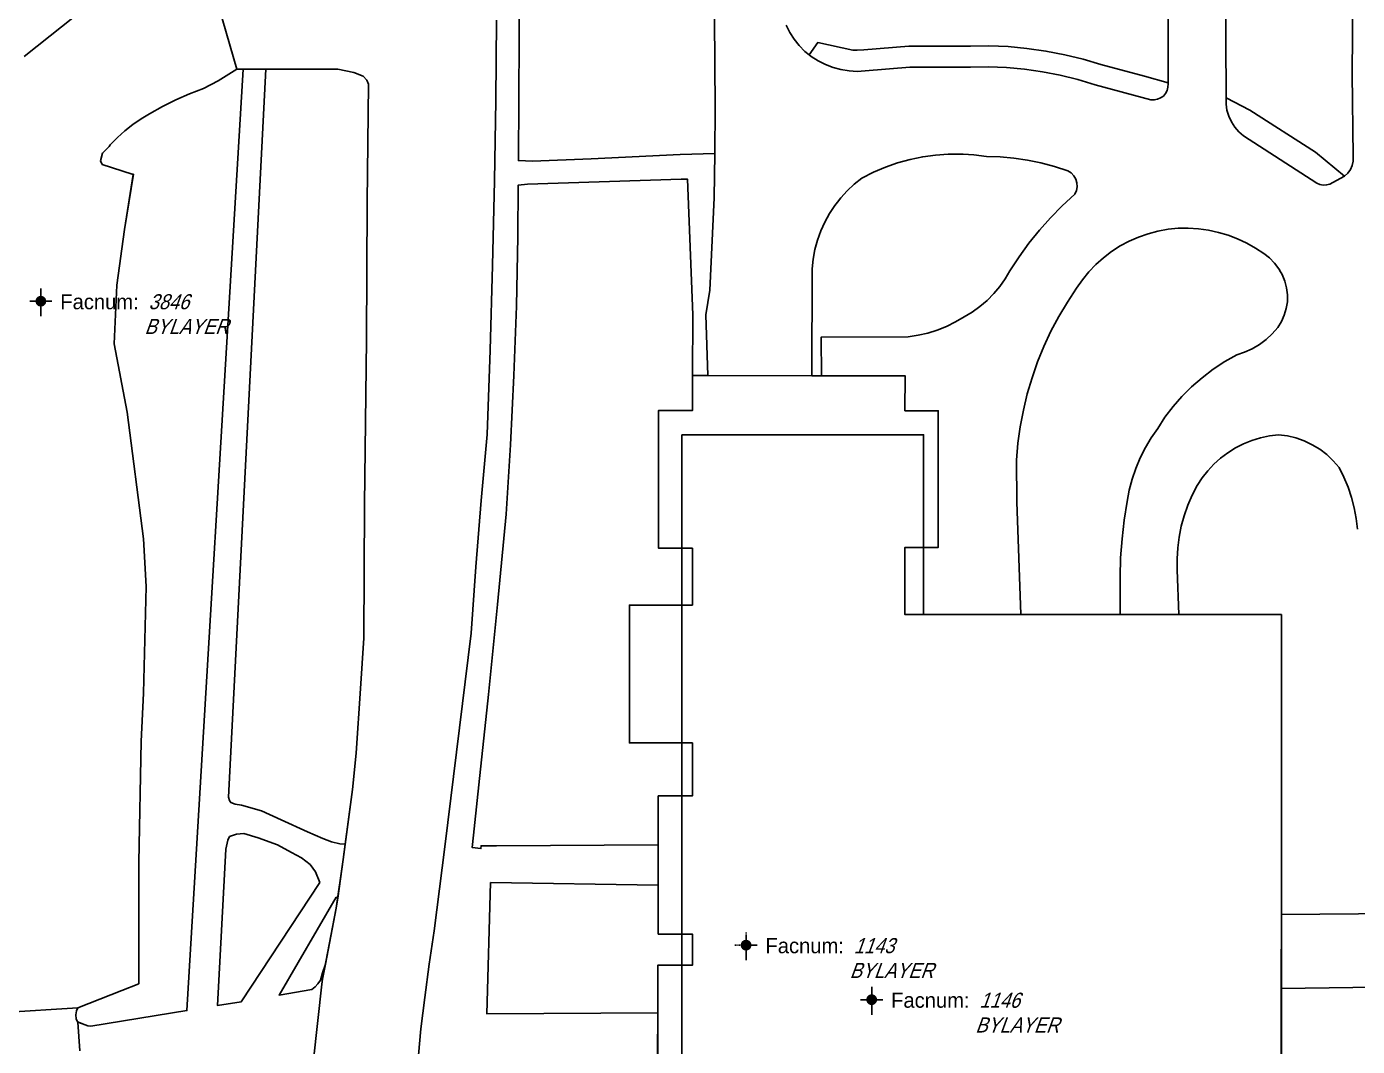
# Model space of a CAD drawing. Header units: inches. Extents: x 1273557 to 1282364, y 239587 to 246310.
# Drawn here: x 1277839.4 to 1278210.1, y 243521.7 to 243805.8 of the extents above; entities that cross this region are included whole.
import ezdxf
from ezdxf.enums import TextEntityAlignment as Align

# ---------------------------------------------------------------- set-up
doc = ezdxf.new("R2010")
doc.units = ezdxf.units.IN
doc.header["$MEASUREMENT"] = 0
doc.linetypes.add('DASHED2', pattern=[0.375, 0.25, -0.125])
doc.layers.add('BLDG-DATA', color=159, linetype='DASHED2', lineweight=30)
for name, color, linetype in [('BLDG-UW', 231, 'Continuous'), ('GRASS', 3, 'Continuous'), ('PATH', 253, 'Continuous'), ('PATH-ISLAND', 252, 'Continuous'), ('PRKG-DATA', 255, 'Continuous'), ('PRKG-UW', 6, 'Continuous'), ('PRKG-UW-UG', 30, 'Continuous'), ('STREET-UW', 50, 'Continuous')]:
    doc.layers.add(name, color=color, linetype=linetype)
doc.styles.add('SS_LITE', font='FRABK.TTF', dxfattribs={"height": 16})

# ---------------------------------------------------------------- blocks, each defined once
blk = doc.blocks.new('*U1')
for p, q in [((-3.08, 0), (3.08, 0)), ((0, 3.55), (0, -4.2))]:
    blk.add_line(p, q)
at = {"const_width": 1.5}
blk.add_lwpolyline([(-0.75, 0, 1), (0.75, 0, 1)], format="xyb", close=True, dxfattribs=at)
at = {"layer": 'BLDG-DATA', "color": 1, "style": 'SS_LITE'}
blk.add_text('Facnum:', height=4.2, dxfattribs=at).set_placement((27.26, -2.25), align=Align.RIGHT)
at = {"layer": 'BLDG-DATA', "color": 7, "style": 'SS_LITE', "oblique": 20, "width": 0.9, "flags": 8}
for tag, p in [('FACNUM', (29.98, -2.25)), ('OBJECT', (28.84, -9.16))]:
    blk.add_attdef(tag, p, '', height=4.2, dxfattribs=at)
blk = doc.blocks.new('*U8')
for p, q in [((-3.08, 0), (3.08, 0)), ((0, 3.55), (0, -4.2))]:
    blk.add_line(p, q)
at = {"const_width": 1.5}
blk.add_lwpolyline([(-0.75, 0, 1), (0.75, 0, 1)], format="xyb", close=True, dxfattribs=at)
at = {"layer": 'PRKG-DATA', "color": 1, "style": 'SS_LITE'}
blk.add_text('Facnum:', height=4.2, dxfattribs=at).set_placement((27.26, -2.25), align=Align.RIGHT)
at = {"layer": 'PRKG-DATA', "color": 7, "style": 'SS_LITE', "oblique": 20, "width": 0.9, "flags": 8}
for tag, p in [('FACNUM', (29.98, -2.25)), ('OBJECT', (28.84, -9.16))]:
    blk.add_attdef(tag, p, '', height=4.2, dxfattribs=at)

msp = doc.modelspace()

# ---------------------------------------------------------------- linework, layer by layer
at = {"layer": 'BLDG-UW'}
msp.add_lwpolyline([(1278188.95, 243455.64), (1278188.95, 243537.82), (1278188.95, 243558.48), (1278188.95, 243642), (1278084.06, 243642), (1278084.07, 243660.72), (1278093.36, 243660.71), (1278093.36, 243698.79), (1278084.09, 243698.79), (1278084.1, 243708.55), (1278024.94, 243708.58), (1278024.94, 243698.86), (1278015.47, 243698.87), (1278015.47, 243660.49), (1278024.88, 243660.5), (1278024.88, 243644.63), (1278007.35, 243644.64), (1278007.35, 243606.26), (1278024.88, 243606.25), (1278024.88, 243591.48), (1278015.35, 243591.48), (1278015.35, 243552.98), (1278024.89, 243552.98), (1278024.89, 243544.32), (1278015.21, 243544.32), (1278015.19, 243505.99)], dxfattribs=at)
at = {"layer": 'GRASS'}
for points in [[(1278173.41, 243819.02), (1278173.53, 243785.95), (1278180.14, 243782.5), (1278198.43, 243770.79), (1278206.53, 243764.15), (1278207.46, 243764.97), (1278208.2, 243765.98), (1278208.7, 243767.12), (1278208.95, 243768.35), (1278208.93, 243769.6), (1278208.67, 243792.67), (1278209.22, 243857.85)], [(1277976.9, 243838.76), (1277976.58, 243802.69), (1277976.42, 243768.49), (1277980.34, 243768.28), (1277996.72, 243768.93), (1278021.44, 243770.2), (1278031.09, 243770.45), (1278031.23, 243783.12), (1278031.02, 243808.06)], [(1277838.73, 243797.45), (1277874.02, 243825.6)], [(1278051.01, 243806.19), (1278052.01, 243804.17), (1278053.22, 243802.27), (1278054.63, 243800.5), (1278056.22, 243798.9), (1278057.41, 243797.94), (1278059.81, 243801.37), (1278069.57, 243799.26), (1278070.78, 243799.2), (1278072.63, 243799.29), (1278085.2, 243800.34), (1278102.33, 243800.4), (1278107.48, 243800.44), (1278112.79, 243800.22), (1278118.08, 243799.74), (1278123.35, 243798.99), (1278128.58, 243797.98), (1278133.76, 243796.71), (1278138.65, 243795.25), (1278150.84, 243791.98), (1278157.36, 243790.14), (1278157.36, 243803.99), (1278157.6, 243827.29)], [(1278210.16, 243665.76), (1278209.81, 243668.73), (1278209.24, 243671.7), (1278208.48, 243674.61), (1278207.53, 243677.48), (1278206.38, 243680.25), (1278205.04, 243682.98), (1278203.41, 243684.87), (1278201.61, 243686.57), (1278199.66, 243688.05), (1278197.55, 243689.33), (1278195.32, 243690.39), (1278193, 243691.21), (1278190.6, 243691.79), (1278188.13, 243692.12), (1278185.59, 243691.8), (1278183.14, 243691.28), (1278180.73, 243690.54), (1278178.39, 243689.59), (1278176.15, 243688.45), (1278174.01, 243687.11), (1278172.01, 243685.6), (1278170.13, 243683.91), (1278168.42, 243682.07), (1278166.86, 243680.08), (1278165.48, 243677.97), (1278164.09, 243675.25), (1278162.89, 243672.44), (1278161.88, 243669.56), (1278161.07, 243666.61), (1278160.47, 243663.61), (1278160.07, 243660.57), (1278159.89, 243657.51), (1278159.92, 243654.46), (1278160.34, 243642), (1278165.92, 243642), (1278188.95, 243642), (1278188.95, 243558.48), (1278221.08, 243558.7)], [(1278223.35, 243538.2), (1278208.88, 243538.12), (1278188.95, 243537.82), (1278188.95, 243455.64)]]:
    msp.add_lwpolyline(points, dxfattribs=at)
for points in [[(1277899.71, 243793.96), (1277897.96, 243793.96), (1277892.79, 243790.67), (1277888.7, 243788.58), (1277884.81, 243787.1), (1277880.99, 243785.41), (1277877.28, 243783.54), (1277873.67, 243781.5), (1277871.29, 243780.1), (1277868.99, 243778.52), (1277866.77, 243776.77), (1277864.69, 243774.88), (1277862.73, 243772.84), (1277862.41, 243772.45), (1277860.55, 243770.54), (1277859.98, 243768.39), (1277860.5, 243767.43), (1277868.81, 243764.74), (1277869.15, 243764.67), (1277866.7, 243749.26), (1277864.57, 243733.77), (1277863.84, 243717.46), (1277867.4, 243698.42), (1277871.98, 243663.15), (1277872.7, 243649.85), (1277871.99, 243620.1), (1277871.31, 243606.65), (1277870.64, 243573.06), (1277870.67, 243539.16), (1277865.9, 243537.24), (1277853.68, 243532.46), (1277853.28, 243531.57), (1277853.12, 243530.47), (1277853.25, 243529.38), (1277853.6, 243528.51), (1277855.73, 243527.69), (1277856.51, 243527.39), (1277857.34, 243527.3), (1277884.08, 243531.67)], [(1277933.58, 243672.63), (1277934.05, 243718.57), (1277934.32, 243756.89), (1277934.64, 243789.81), (1277934.23, 243790.84), (1277933.15, 243791.99), (1277930.6, 243793.03), (1277926.14, 243793.91), (1277906.01, 243793.95), (1277895.61, 243591.1), (1277895.94, 243590.17), (1277896.3, 243589.66), (1277897.5, 243589.2), (1277899.29, 243588.93), (1277904.8, 243587.36), (1277910.32, 243584.83), (1277917.67, 243581.52), (1277921.95, 243579.59), (1277924.38, 243578.72), (1277926.68, 243578.12), (1277928.18, 243578.01), (1277930.19, 243593.27), (1277931.2, 243603.39), (1277932.42, 243621.4), (1277933.34, 243635.42)], [(1278112.01, 243735.56), (1278113.33, 243737.8), (1278115.87, 243741.7), (1278118.6, 243745.47), (1278121.52, 243749.09), (1278124.63, 243752.57), (1278127.91, 243755.88), (1278131.44, 243759.09), (1278131.87, 243760.14), (1278132.04, 243761.21), (1278131.97, 243762.29), (1278131.64, 243763.33), (1278131.09, 243764.26), (1278130.34, 243765.04), (1278129.42, 243765.63), (1278125.7, 243766.85), (1278121.97, 243767.84), (1278118.2, 243768.61), (1278114.4, 243769.17), (1278110.6, 243769.52), (1278106.83, 243769.64), (1278103.31, 243770.09), (1278100.28, 243770.28), (1278099.73, 243770.31), (1278096.15, 243770.29), (1278092.57, 243770.03), (1278089.02, 243769.53), (1278085.5, 243768.8), (1278082.04, 243767.84), (1278078.64, 243766.65), (1278075.33, 243765.24), (1278072.09, 243763.6), (1278069.97, 243761.92), (1278068, 243760.09), (1278066.18, 243758.1), (1278065.26, 243756.92), (1278064.52, 243755.97), (1278063.03, 243753.72), (1278061.73, 243751.34), (1278060.62, 243748.87), (1278059.71, 243746.32), (1278059, 243743.7), (1278058.51, 243741.04), (1278058.22, 243738.33), (1278058.13, 243708.56), (1278060.86, 243708.56), (1278060.7, 243719.25), (1278084.97, 243719.36), (1278087.72, 243719.8), (1278090.43, 243720.43), (1278093.09, 243721.27), (1278095.69, 243722.3), (1278098.19, 243723.52), (1278100.61, 243724.92), (1278102.85, 243726.29), (1278104.98, 243727.83), (1278106.97, 243729.54), (1278108.82, 243731.41), (1278110.5, 243733.42)], [(1277974.2, 243689.3), (1277972.97, 243669.99), (1277970.56, 243644.85), (1277968.05, 243619.72), (1277965.43, 243594.6), (1277963.62, 243577.95), (1277963.53, 243577.09), (1277965.97, 243576.83), (1277966.02, 243577.6), (1277970.3, 243577.62), (1278015.35, 243577.84), (1278015.35, 243577.84), (1278015.35, 243591.48), (1278024.88, 243591.48), (1278024.88, 243606.25), (1278007.35, 243606.26), (1278007.35, 243644.64), (1278024.88, 243644.63), (1278024.88, 243660.5), (1278015.47, 243660.49), (1278015.47, 243698.87), (1278024.94, 243698.86), (1278024.94, 243708.58), (1278025.02, 243725.51), (1278023.51, 243763.26), (1278021.76, 243763.31), (1277978.95, 243761.93), (1277976.37, 243761.67), (1277976.27, 243747.29), (1277975.85, 243727.95), (1277975.16, 243708.62)], [(1278145.98, 243673.52), (1278146.58, 243676.65), (1278147.39, 243679.72), (1278148.41, 243682.74), (1278149.64, 243685.67), (1278151.08, 243688.51), (1278152.7, 243691.25), (1278154.52, 243693.89), (1278156.52, 243697.01), (1278158.75, 243699.96), (1278161.19, 243702.73), (1278163.94, 243705.45), (1278166.87, 243707.99), (1278169.96, 243710.33), (1278173.19, 243712.47), (1278176.53, 243714.38), (1278178.69, 243715.07), (1278180.82, 243716.02), (1278182.83, 243717.21), (1278184.7, 243718.6), (1278186.4, 243720.2), (1278187.91, 243721.98), (1278188.94, 243723.62), (1278189.75, 243725.38), (1278190.3, 243727.24), (1278190.6, 243729.15), (1278190.63, 243731.08), (1278190.39, 243733.01), (1278189.89, 243734.89), (1278189.15, 243736.7), (1278188.42, 243737.97), (1278188.49, 243737.98), (1278187, 243739.95), (1278185.63, 243741.35), (1278184.09, 243742.56), (1278181.74, 243744.09), (1278179.28, 243745.46), (1278176.74, 243746.65), (1278174.13, 243747.66), (1278171.46, 243748.47), (1278168.68, 243749.08), (1278165.86, 243749.49), (1278163.02, 243749.66), (1278160.18, 243749.61), (1278157.36, 243749.34), (1278154.55, 243748.83), (1278151.8, 243748.11), (1278149.12, 243747.18), (1278146.52, 243746.04), (1278144.03, 243744.69), (1278141.64, 243743.16), (1278139.38, 243741.43), (1278137.26, 243739.54), (1278135.31, 243737.47), (1278133.52, 243735.26), (1278131.91, 243732.92), (1278129.32, 243729.05), (1278126.94, 243725.05), (1278124.75, 243720.92), (1278122.78, 243716.69), (1278121.02, 243712.37), (1278119.48, 243707.96), (1278118.15, 243703.48), (1278117.07, 243698.94), (1278116.21, 243694.35), (1278115.57, 243689.72), (1278115.17, 243685.06), (1278115.24, 243673.37), (1278116.37, 243642), (1278144.04, 243642), (1278144.02, 243647.25), (1278143.99, 243652.53), (1278144.17, 243657.81), (1278144.57, 243663.06), (1278145.17, 243668.31)], [(1277921.14, 243567.34), (1277919.9, 243570.37), (1277918.4, 243572.37), (1277915.95, 243574.23), (1277913.19, 243575.68), (1277909.33, 243577.9), (1277903.89, 243579.81), (1277899.9, 243581.03), (1277897.86, 243580.85), (1277895.96, 243580.17), (1277895.46, 243579.17), (1277894.87, 243576.68), (1277892.63, 243533.07), (1277899.21, 243534.15)], [(1278015.2, 243531.02), (1278015.2, 243531.02), (1278015.21, 243544.32), (1278024.89, 243544.32), (1278024.89, 243552.98), (1278015.35, 243552.98), (1278015.35, 243566.61), (1277968.68, 243567.36), (1277967.6, 243530.81)], [(1277925.68, 243560.18), (1277926.09, 243563.03), (1277925.68, 243563.25), (1277909.74, 243536), (1277918.83, 243537.6), (1277919.75, 243538.28), (1277920.54, 243539.11), (1277921.24, 243540.19), (1277921.88, 243542.24), (1277922.63, 243544.63)]]:
    msp.add_lwpolyline(points, close=True, dxfattribs=at)
at = {"layer": 'PATH'}
for points in [[(1278015.2, 243519.59), (1278015.2, 243531.02), (1277967.6, 243530.81), (1277968.68, 243567.36), (1278015.35, 243566.61), (1278015.35, 243577.84), (1277970.3, 243577.62), (1277966.02, 243577.6), (1277965.97, 243576.83), (1277963.53, 243577.09), (1277963.62, 243577.95), (1277965.43, 243594.6), (1277968.05, 243619.72), (1277970.56, 243644.85), (1277972.97, 243669.99), (1277974.2, 243689.3), (1277975.16, 243708.62), (1277975.85, 243727.95), (1277976.27, 243747.29), (1277976.37, 243761.67), (1277978.95, 243761.93), (1278021.76, 243763.31), (1278023.51, 243763.26), (1278025.02, 243725.51), (1278024.94, 243708.58), (1278029.13, 243708.57), (1278028.58, 243725.55), (1278029.77, 243732.41), (1278030.95, 243758.07), (1278031.09, 243770.45), (1278021.44, 243770.2), (1277996.72, 243768.93), (1277980.34, 243768.28), (1277976.42, 243768.49), (1277976.58, 243802.69), (1277976.9, 243838.76)], [(1277970.33, 243807.61), (1277970.16, 243785.2), (1277969.75, 243762.81), (1277969.2, 243739.25), (1277968.51, 243715.68), (1277967.68, 243692.14), (1277965.99, 243673.74), (1277964.53, 243655.28), (1277963.28, 243636.85), (1277955.89, 243577.26), (1277952.93, 243553.89), (1277951.58, 243544.63), (1277950.31, 243535.33), (1277949.19, 243526.63), (1277947.96, 243511.88)], [(1277919.34, 243517.98), (1277921.66, 243539.05), (1277921.81, 243540.46), (1277922.63, 243544.63), (1277921.88, 243542.24), (1277921.24, 243540.19), (1277920.54, 243539.11), (1277919.75, 243538.28), (1277918.83, 243537.6), (1277909.74, 243536), (1277925.68, 243563.25), (1277926.09, 243563.03), (1277927.63, 243573.8), (1277928.18, 243578.01), (1277926.68, 243578.12), (1277924.38, 243578.72), (1277921.95, 243579.59), (1277917.67, 243581.52), (1277910.32, 243584.83), (1277904.8, 243587.36), (1277899.29, 243588.93), (1277897.5, 243589.2), (1277896.3, 243589.66), (1277895.94, 243590.17), (1277895.61, 243591.1), (1277906.01, 243793.95), (1277899.71, 243793.96), (1277884.08, 243531.67), (1277857.34, 243527.3), (1277856.51, 243527.39), (1277855.73, 243527.69), (1277853.65, 243528.49), (1277854.21, 243520.47)]]:
    msp.add_lwpolyline(points, dxfattribs=at)
for points in [[(1278132.23, 243791.06), (1278137.06, 243789.62), (1278152.61, 243785.45), (1278153.54, 243785.4), (1278154.45, 243785.56), (1278155.31, 243785.92), (1278156.06, 243786.47), (1278156.67, 243787.18), (1278157.1, 243788.01), (1278157.34, 243788.91), (1278157.36, 243789.84), (1278157.36, 243790.14), (1278150.84, 243791.98), (1278138.65, 243795.25), (1278133.76, 243796.71), (1278128.58, 243797.98), (1278123.35, 243798.99), (1278118.08, 243799.74), (1278112.79, 243800.22), (1278107.48, 243800.44), (1278102.33, 243800.4), (1278085.2, 243800.34), (1278072.63, 243799.29), (1278070.78, 243799.2), (1278069.57, 243799.26), (1278059.81, 243801.37), (1278057.41, 243797.94), (1278057.97, 243797.48), (1278059.89, 243796.25), (1278061.93, 243795.22), (1278064.06, 243794.41), (1278066.25, 243793.82), (1278068.5, 243793.46), (1278070.76, 243793.34), (1278073.02, 243793.45), (1278085.45, 243794.49), (1278102.37, 243794.55), (1278107.38, 243794.59), (1278112.4, 243794.39), (1278117.4, 243793.93), (1278122.38, 243793.22), (1278127.33, 243792.26)], [(1278198.84, 243762.23), (1278199.68, 243761.85), (1278200.59, 243761.67), (1278201.52, 243761.69), (1278202.41, 243761.93), (1278203.23, 243762.36), (1278206.53, 243764.15), (1278198.43, 243770.79), (1278180.14, 243782.5), (1278173.53, 243785.95), (1278173.54, 243784.22), (1278173.79, 243782.51), (1278174.28, 243780.84), (1278175.01, 243779.27), (1278175.95, 243777.82), (1278177.08, 243776.53), (1278178.39, 243775.42)]]:
    msp.add_lwpolyline(points, close=True, dxfattribs=at)
at = {"layer": 'PATH-ISLAND'}
msp.add_lwpolyline([(1277921.14, 243567.34), (1277919.9, 243570.37), (1277918.4, 243572.37), (1277915.95, 243574.23), (1277913.19, 243575.68), (1277909.33, 243577.9), (1277903.89, 243579.81), (1277899.9, 243581.03), (1277897.86, 243580.85), (1277895.96, 243580.17), (1277895.46, 243579.17), (1277894.87, 243576.68), (1277892.63, 243533.07), (1277899.21, 243534.15)], close=True, dxfattribs=at)
at = {"layer": 'PRKG-UW'}
for points in [[(1277874.02, 243825.6), (1277838.73, 243797.45)], [(1277832.97, 243531.18), (1277853.68, 243532.46), (1277865.9, 243537.24), (1277870.67, 243539.16), (1277870.64, 243573.06), (1277871.31, 243606.65), (1277871.99, 243620.1), (1277872.7, 243649.85), (1277871.98, 243663.15), (1277867.4, 243698.42), (1277863.84, 243717.46), (1277864.57, 243733.77), (1277866.7, 243749.26), (1277869.14, 243764.63), (1277860.5, 243767.43), (1277859.98, 243768.39), (1277860.55, 243770.54), (1277862.41, 243772.45), (1277862.73, 243772.84), (1277864.69, 243774.88), (1277866.77, 243776.77), (1277868.99, 243778.52), (1277871.29, 243780.1), (1277873.67, 243781.5), (1277877.28, 243783.54), (1277880.99, 243785.41), (1277884.81, 243787.1), (1277888.7, 243788.58), (1277892.79, 243790.67), (1277897.96, 243793.96), (1277893.01, 243810.97)]]:
    msp.add_lwpolyline(points, dxfattribs=at)
at = {"layer": 'PRKG-UW-UG'}
msp.add_lwpolyline([(1278021.93, 243692.08), (1278089.26, 243692.08), (1278089.26, 243642), (1278188.95, 243642), (1278188.86, 243455.75), (1278096.93, 243455.75), (1278089.26, 243455.69), (1278089.26, 243405.92), (1278021.93, 243405.92), (1278021.93, 243692.08)], close=True, dxfattribs=at)
at = {"layer": 'STREET-UW'}
for points in [[(1278209.22, 243857.85), (1278208.67, 243792.67), (1278208.93, 243769.6), (1278208.95, 243768.35), (1278208.7, 243767.12), (1278208.2, 243765.98), (1278207.46, 243764.97), (1278206.53, 243764.15), (1278203.23, 243762.36), (1278202.41, 243761.93), (1278201.52, 243761.69), (1278200.59, 243761.67), (1278199.68, 243761.85), (1278198.84, 243762.23), (1278178.39, 243775.42), (1278177.08, 243776.53), (1278175.95, 243777.82), (1278175.01, 243779.27), (1278174.28, 243780.84), (1278173.79, 243782.51), (1278173.54, 243784.22), (1278173.53, 243785.95), (1278173.41, 243819.02)], [(1278157.6, 243827.29), (1278157.36, 243803.99), (1278157.36, 243789.84), (1278157.34, 243788.91), (1278157.1, 243788.01), (1278156.67, 243787.18), (1278156.06, 243786.47), (1278155.31, 243785.92), (1278154.45, 243785.56), (1278153.54, 243785.4), (1278152.61, 243785.45), (1278137.06, 243789.62), (1278132.23, 243791.06), (1278127.33, 243792.26), (1278122.38, 243793.22), (1278117.4, 243793.93), (1278112.4, 243794.39), (1278107.38, 243794.59), (1278102.37, 243794.55), (1278085.45, 243794.49), (1278073.02, 243793.45), (1278070.76, 243793.34), (1278068.5, 243793.46), (1278066.25, 243793.82), (1278064.06, 243794.41), (1278061.93, 243795.22), (1278059.89, 243796.25), (1278057.97, 243797.48), (1278057.41, 243797.94), (1278056.22, 243798.9), (1278054.63, 243800.5), (1278053.22, 243802.27), (1278052.01, 243804.17), (1278051.01, 243806.19)], [(1277919.34, 243517.98), (1277921.66, 243539.05), (1277921.81, 243540.46), (1277925.68, 243560.18), (1277927.63, 243573.8), (1277930.19, 243593.27), (1277931.2, 243603.39), (1277932.42, 243621.4), (1277933.34, 243635.42), (1277933.58, 243672.63), (1277934.05, 243718.57), (1277934.32, 243756.89), (1277934.64, 243789.81), (1277934.23, 243790.84), (1277933.15, 243791.99), (1277930.6, 243793.03), (1277926.14, 243793.91), (1277906.01, 243793.95), (1277899.71, 243793.96), (1277897.96, 243793.96), (1277893.01, 243810.97)], [(1277970.33, 243807.61), (1277970.16, 243785.2), (1277969.75, 243762.81), (1277969.2, 243739.25), (1277968.51, 243715.68), (1277967.68, 243692.14), (1277965.99, 243673.74), (1277964.53, 243655.28), (1277963.28, 243636.85), (1277955.89, 243577.26), (1277952.93, 243553.89), (1277951.58, 243544.63), (1277950.31, 243535.33), (1277949.19, 243526.63), (1277947.96, 243511.88)], [(1278031.02, 243808.06), (1278031.23, 243783.12), (1278031.09, 243770.45), (1278030.95, 243758.07), (1278029.77, 243732.41), (1278028.58, 243725.55), (1278029.13, 243708.57), (1278058.13, 243708.56), (1278058.22, 243738.33), (1278058.51, 243741.04), (1278059, 243743.7), (1278059.71, 243746.32), (1278060.62, 243748.87), (1278061.73, 243751.34), (1278063.03, 243753.72), (1278064.52, 243755.97), (1278065.26, 243756.92), (1278066.18, 243758.1), (1278068, 243760.09), (1278069.97, 243761.92), (1278072.09, 243763.6), (1278075.33, 243765.24), (1278078.64, 243766.65), (1278082.04, 243767.84), (1278085.5, 243768.8), (1278089.02, 243769.53), (1278092.57, 243770.03), (1278096.15, 243770.29), (1278099.73, 243770.31), (1278100.28, 243770.28), (1278103.31, 243770.09), (1278106.83, 243769.64), (1278110.6, 243769.52), (1278114.4, 243769.17), (1278118.2, 243768.61), (1278121.97, 243767.84), (1278125.7, 243766.85), (1278129.42, 243765.63), (1278130.34, 243765.04), (1278131.09, 243764.26), (1278131.64, 243763.33), (1278131.97, 243762.29), (1278132.04, 243761.21), (1278131.87, 243760.14), (1278131.44, 243759.09), (1278127.91, 243755.88), (1278124.63, 243752.57), (1278121.52, 243749.09), (1278118.6, 243745.47), (1278115.87, 243741.7), (1278113.33, 243737.8), (1278112.01, 243735.56), (1278110.5, 243733.42), (1278108.82, 243731.41), (1278106.97, 243729.54), (1278104.98, 243727.83), (1278102.85, 243726.29), (1278100.61, 243724.92), (1278098.19, 243723.52), (1278095.69, 243722.3), (1278093.09, 243721.27), (1278090.43, 243720.43), (1278087.72, 243719.8), (1278084.97, 243719.36), (1278060.7, 243719.25), (1278060.86, 243708.56), (1278084.1, 243708.55), (1278084.09, 243698.79), (1278093.36, 243698.79), (1278093.36, 243660.71), (1278084.07, 243660.72), (1278084.06, 243642), (1278116.37, 243642), (1278115.24, 243673.37), (1278115.17, 243685.06), (1278115.57, 243689.72), (1278116.21, 243694.35), (1278117.07, 243698.94), (1278118.15, 243703.48), (1278119.48, 243707.96), (1278121.02, 243712.37), (1278122.78, 243716.69), (1278124.75, 243720.92), (1278126.94, 243725.05), (1278129.32, 243729.05), (1278131.91, 243732.92), (1278133.52, 243735.26), (1278135.31, 243737.47), (1278137.26, 243739.54), (1278139.38, 243741.43), (1278141.64, 243743.16), (1278144.03, 243744.69), (1278146.52, 243746.04), (1278149.12, 243747.18), (1278151.8, 243748.11), (1278154.55, 243748.83), (1278157.36, 243749.34), (1278160.18, 243749.61), (1278163.02, 243749.66), (1278165.86, 243749.49), (1278168.68, 243749.08), (1278171.46, 243748.47), (1278174.13, 243747.66), (1278176.74, 243746.65), (1278179.28, 243745.46), (1278181.74, 243744.09), (1278184.09, 243742.56), (1278185.63, 243741.35), (1278187, 243739.95), (1278188.49, 243737.98), (1278188.42, 243737.97), (1278189.15, 243736.7), (1278189.89, 243734.89), (1278190.39, 243733.01), (1278190.63, 243731.08), (1278190.6, 243729.15), (1278190.3, 243727.24), (1278189.75, 243725.38), (1278188.94, 243723.62), (1278187.91, 243721.98), (1278186.4, 243720.2), (1278184.7, 243718.6), (1278182.83, 243717.21), (1278180.82, 243716.02), (1278178.69, 243715.07), (1278176.53, 243714.38), (1278173.19, 243712.47), (1278169.96, 243710.33), (1278166.87, 243707.99), (1278163.94, 243705.45), (1278161.19, 243702.73), (1278158.75, 243699.96), (1278156.52, 243697.01), (1278154.52, 243693.89), (1278152.7, 243691.25), (1278151.08, 243688.51), (1278149.64, 243685.67), (1278148.41, 243682.74), (1278147.39, 243679.72), (1278146.58, 243676.65), (1278145.98, 243673.52), (1278145.17, 243668.31), (1278144.57, 243663.06), (1278144.17, 243657.81), (1278143.99, 243652.53), (1278144.02, 243647.25), (1278144.04, 243642), (1278160.34, 243642), (1278159.92, 243654.46), (1278159.89, 243657.51), (1278160.07, 243660.57), (1278160.47, 243663.61), (1278161.07, 243666.61), (1278161.88, 243669.56), (1278162.89, 243672.44), (1278164.09, 243675.25), (1278165.48, 243677.97), (1278166.86, 243680.08), (1278168.42, 243682.07), (1278170.13, 243683.91), (1278172.01, 243685.6), (1278174.01, 243687.11), (1278176.15, 243688.45), (1278178.39, 243689.59), (1278180.73, 243690.54), (1278183.14, 243691.28), (1278185.59, 243691.8), (1278188.13, 243692.12), (1278190.6, 243691.79), (1278193, 243691.21), (1278195.32, 243690.39), (1278197.55, 243689.33), (1278199.66, 243688.05), (1278201.61, 243686.57), (1278203.41, 243684.87), (1278205.04, 243682.98), (1278206.38, 243680.25), (1278207.53, 243677.48), (1278208.48, 243674.61), (1278209.24, 243671.7), (1278209.81, 243668.73), (1278210.16, 243665.76)], [(1278221.08, 243558.7), (1278188.95, 243558.48), (1278188.95, 243537.82), (1278208.88, 243538.12), (1278223.35, 243538.2)], [(1277835.38, 243513.56), (1277833.42, 243523.04), (1277833.11, 243524.51), (1277832.99, 243527.15), (1277832.97, 243531.18), (1277853.68, 243532.46), (1277853.28, 243531.57), (1277853.12, 243530.47), (1277853.25, 243529.38), (1277853.6, 243528.51), (1277853.65, 243528.49), (1277854.21, 243520.47)]]:
    msp.add_lwpolyline(points, dxfattribs=at)

# ---------------------------------------------------------------- block references
at = {"layer": 'BLDG-DATA'}
ref = msp.add_blockref('*U1', (1278039.82, 243549.91), dxfattribs=at)
ref.add_attrib('FACNUM', '1143', (1278069.8, 243547.67), dxfattribs={"color": 7, "height": 4.2, "style": 'SS_LITE', "oblique": 20, "width": 0.9})
ref.add_attrib('OBJECT', 'BYLAYER', (1278068.66, 243540.76), dxfattribs={"color": 7, "height": 4.2, "style": 'SS_LITE', "oblique": 20, "width": 0.9})
at = {"layer": 'PRKG-DATA'}
ref = msp.add_blockref('*U8', (1277843.38, 243729.31), dxfattribs=at)
ref.add_attrib('FACNUM', '3846', (1277873.36, 243727.06), dxfattribs={"color": 7, "height": 4.2, "style": 'SS_LITE', "oblique": 20, "width": 0.9})
ref.add_attrib('OBJECT', 'BYLAYER', (1277872.22, 243720.16), dxfattribs={"color": 7, "height": 4.2, "style": 'SS_LITE', "oblique": 20, "width": 0.9})
ref = msp.add_blockref('*U8', (1278074.82, 243534.72), dxfattribs=at)
ref.add_attrib('FACNUM', '1146', (1278104.8, 243532.47), dxfattribs={"color": 7, "height": 4.2, "style": 'SS_LITE', "oblique": 20, "width": 0.9})
ref.add_attrib('OBJECT', 'BYLAYER', (1278103.66, 243525.57), dxfattribs={"color": 7, "height": 4.2, "style": 'SS_LITE', "oblique": 20, "width": 0.9})

doc.saveas('drawing.dxf')
